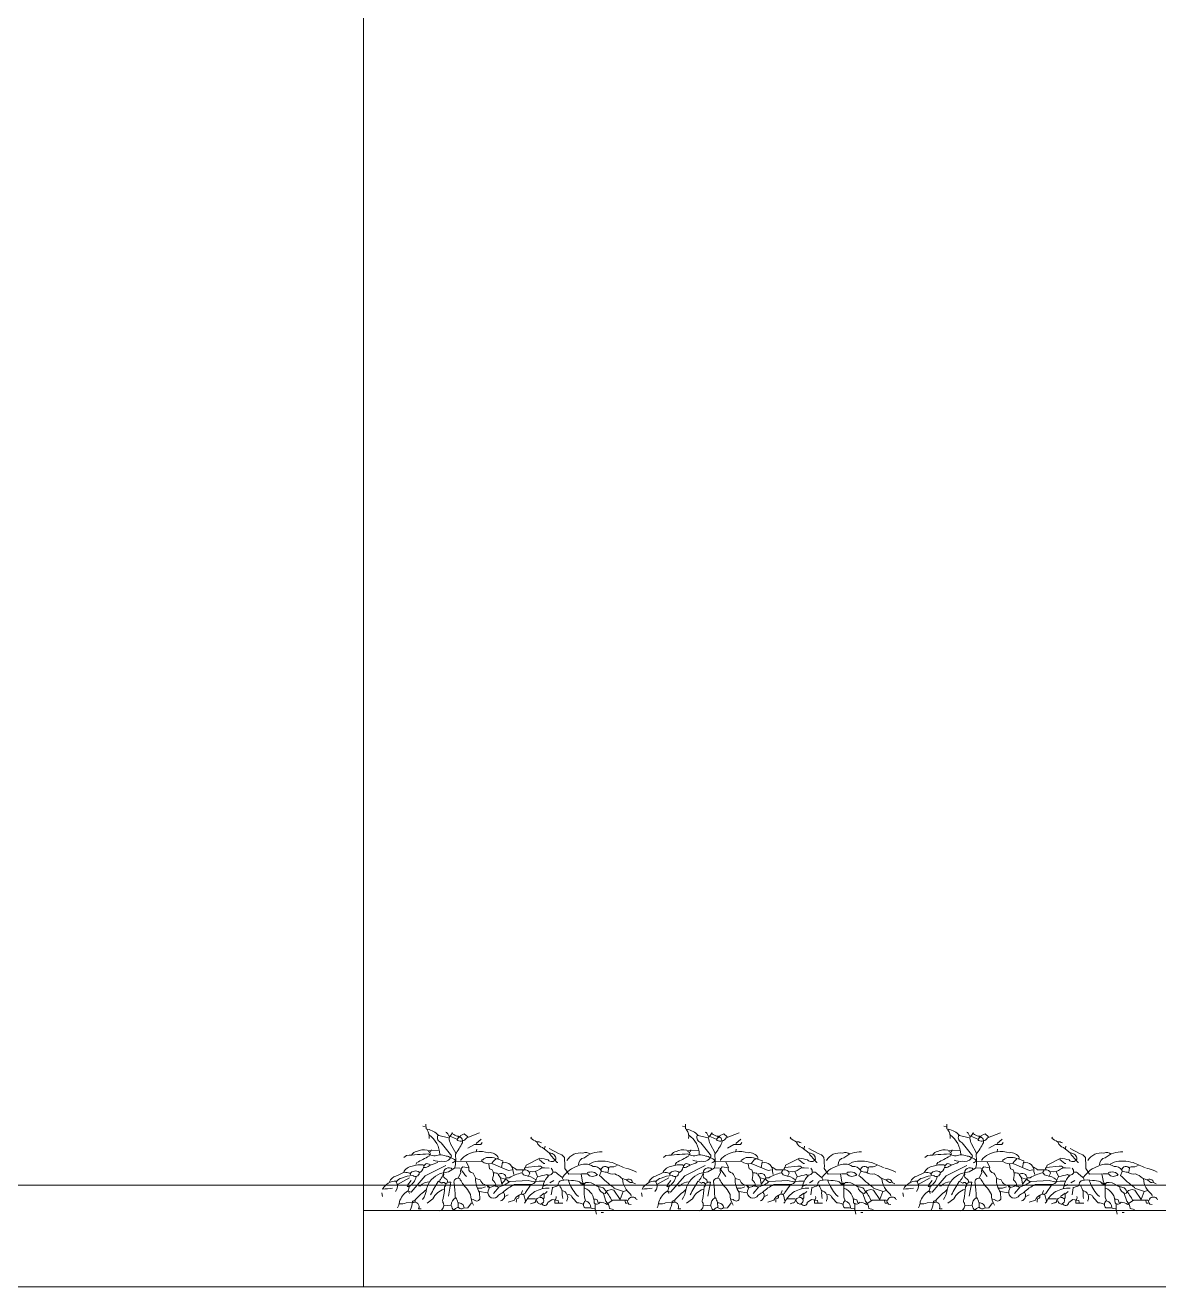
# Model space of a CAD drawing. Header units: inches. Extents: x 0 to 109, y 0 to 144.
# Drawn here: x 40.76 to 47.46, y 29.13 to 36.58 of the extents above; entities that cross this region are included whole.
import ezdxf

# ---------------------------------------------------------------- set-up
doc = ezdxf.new("R2010")
doc.units = ezdxf.units.IN
doc.header["$MEASUREMENT"] = 0
doc.layers.add('M_BRUSHES', color=104, linetype='Continuous', lineweight=5)
doc.layers.add('M_ELEV 2', color=251, linetype='Continuous', lineweight=15)

msp = doc.modelspace()

# ---------------------------------------------------------------- linework, layer by layer
at = {"layer": 'M_BRUSHES'}
for points in [[(43.1126, 30.081), (43.1258, 30.0759)], [(44.6449, 30.081), (44.6581, 30.0759)], [(46.1881, 30.081), (46.2013, 30.0759)], [(43.3184, 30.008), (43.3144, 30.0039)], [(43.3184, 30.008), (43.3205, 30.009), (43.3184, 30.009), (43.3184, 30.008)], [(43.4573, 30.0029), (43.4269, 29.9776)], [(43.8334, 29.9624), (43.8304, 29.9492)], [(44.8507, 30.008), (44.8467, 30.0039)], [(44.8507, 30.008), (44.8527, 30.009), (44.8507, 30.009), (44.8507, 30.008)], [(44.9896, 30.0029), (44.9592, 29.9776)], [(45.3657, 29.9624), (45.3627, 29.9492)], [(46.3939, 30.008), (46.3898, 30.0039)], [(46.3939, 30.008), (46.3959, 30.009), (46.3939, 30.009), (46.3939, 30.008)], [(46.5328, 30.0029), (46.5024, 29.9776)], [(46.9089, 29.9624), (46.9059, 29.9492)], [(43.1623, 29.9411), (43.1573, 29.9279)], [(43.798, 29.8843), (43.8274, 29.86), (43.8324, 29.86)], [(44.6946, 29.9411), (44.6895, 29.9279)], [(45.3302, 29.8843), (45.3596, 29.86), (45.3647, 29.86)], [(46.2378, 29.9411), (46.2327, 29.9279)], [(46.8734, 29.8843), (46.9028, 29.86), (46.9079, 29.86)], [(43.2475, 29.8478), (43.1268, 29.788), (43.0427, 29.6907), (43.0305, 29.6947)], [(43.3032, 29.8346), (43.3306, 29.8326)], [(44.7798, 29.8478), (44.6591, 29.788), (44.575, 29.6907), (44.5628, 29.6947)], [(44.8355, 29.8346), (44.8629, 29.8326)], [(46.3229, 29.8478), (46.2023, 29.788), (46.1182, 29.6907), (46.106, 29.6947)], [(46.3787, 29.8346), (46.4061, 29.8326)], [(42.9616, 29.7353), (43.0326, 29.7758)], [(43.5709, 29.7758), (43.6003, 29.7667)], [(43.6053, 29.7657), (43.6205, 29.7515)], [(43.8851, 29.7586), (43.8628, 29.7454)], [(44.4939, 29.7353), (44.5648, 29.7758)], [(45.1031, 29.7758), (45.1325, 29.7667)], [(45.1376, 29.7657), (45.1528, 29.7515)], [(45.4174, 29.7586), (45.3951, 29.7454)], [(46.0371, 29.7353), (46.108, 29.7758)], [(46.6463, 29.7758), (46.6757, 29.7667)], [(46.6808, 29.7657), (46.696, 29.7515)], [(46.9606, 29.7586), (46.9383, 29.7454)], [(42.8704, 29.6866), (42.8744, 29.6643)], [(43.4472, 29.6947), (43.4928, 29.6866)], [(43.6165, 29.6755), (43.5962, 29.6643)], [(43.6935, 29.6795), (43.7006, 29.6998)], [(43.802, 29.6643), (43.8294, 29.6856), (43.8294, 29.6572), (43.8243, 29.6532)], [(43.8466, 29.6947), (43.8334, 29.6826)], [(44.4026, 29.6866), (44.4067, 29.6643)], [(44.9795, 29.6947), (45.0251, 29.6866)], [(45.1488, 29.6755), (45.1285, 29.6643)], [(45.2258, 29.6795), (45.2329, 29.6998)], [(45.3343, 29.6643), (45.3617, 29.6856), (45.3617, 29.6572), (45.3566, 29.6532)], [(45.3789, 29.6947), (45.3657, 29.6826)], [(45.9458, 29.6866), (45.9499, 29.6643)], [(46.5226, 29.6947), (46.5683, 29.6866)], [(46.6919, 29.6755), (46.6717, 29.6643)], [(46.769, 29.6795), (46.7761, 29.6998)], [(46.8775, 29.6643), (46.9048, 29.6856), (46.9048, 29.6572), (46.8998, 29.6532)], [(46.9221, 29.6947), (46.9089, 29.6826)], [(44.1305, 29.6217), (44.1305, 29.5944)], [(44.3059, 29.639), (44.3089, 29.6258), (44.319, 29.6258)], [(45.6628, 29.6217), (45.6628, 29.5944)], [(45.8381, 29.639), (45.8412, 29.6258), (45.8513, 29.6258)], [(47.2059, 29.6217), (47.2059, 29.5944)], [(47.3813, 29.639), (47.3844, 29.6258), (47.3945, 29.6258)], [(44.1649, 29.5711), (44.1781, 29.5711)], [(45.6972, 29.5711), (45.7104, 29.5711)], [(47.2404, 29.5711), (47.2536, 29.5711)]]:
    msp.add_lwpolyline(points, dxfattribs=at)
for points in [[(43.1299, 30.0931), (43.1309, 30.0648, -0.312363), (43.137, 30.0597, -0.175201), (43.1491, 30.007)], [(43.139, 30.0627, -0.162277), (43.2059, 30.0252), (43.2627, 30.011)], [(43.1491, 30.0283, -0.247131), (43.212, 29.9127)], [(43.2759, 29.8944, 0.527451), (43.2759, 29.9137), (43.2211, 29.9826, -0.420624), (43.1998, 30.0252)], [(43.2475, 30.0445, -0.261322), (43.2607, 30.0303), (43.2667, 30.0191), (43.2708, 30.0212), (43.2667, 30.01, 0.068298), (43.2759, 29.9755), (43.3063, 29.9208)], [(43.286, 29.864, 0.105667), (43.3063, 29.8762), (43.3043, 29.9147, 0.0345), (43.3458, 29.9826, 0.461777), (43.3164, 30.0222, -0.115448), (43.288, 30.0354), (43.286, 30.0425, -0.192581), (43.2708, 30.0222), (43.2667, 30.0212, -0.132248), (43.2809, 30.0171), (43.3164, 30.0019, 0.489075), (43.3174, 29.9958, 0.382553), (43.3712, 30.011), (43.4472, 30.0404)], [(43.3245, 30.0191, 0.720749), (43.3235, 30.012), (43.3337, 30.0212), (43.3316, 30.0232), (43.357, 30.0354), (43.3772, 30.0171)], [(44.6622, 30.0931), (44.6632, 30.0648, -0.312363), (44.6693, 30.0597, -0.175201), (44.6814, 30.007)], [(44.6713, 30.0627, -0.162277), (44.7382, 30.0252), (44.795, 30.011)], [(44.6814, 30.0283, -0.247131), (44.7443, 29.9127)], [(44.8081, 29.8944, 0.527451), (44.8081, 29.9137), (44.7534, 29.9826, -0.420624), (44.7321, 30.0252)], [(44.7798, 30.0445, -0.261322), (44.7929, 30.0303), (44.799, 30.0191), (44.8031, 30.0212), (44.799, 30.01, 0.068298), (44.8081, 29.9755), (44.8386, 29.9208)], [(44.8183, 29.864, 0.105667), (44.8386, 29.8762), (44.8365, 29.9147, 0.0345), (44.8781, 29.9826, 0.461777), (44.8487, 30.0222, -0.115448), (44.8203, 30.0354), (44.8183, 30.0425, -0.192581), (44.8031, 30.0222), (44.799, 30.0212, -0.132248), (44.8132, 30.0171), (44.8487, 30.0019, 0.489075), (44.8497, 29.9958, 0.382553), (44.9034, 30.011), (44.9795, 30.0404)], [(44.8568, 30.0191, 0.720749), (44.8558, 30.012), (44.8659, 30.0212), (44.8639, 30.0232), (44.8892, 30.0354), (44.9095, 30.0171)], [(46.2053, 30.0931), (46.2064, 30.0648, -0.312363), (46.2124, 30.0597, -0.175201), (46.2246, 30.007)], [(46.2145, 30.0627, -0.162277), (46.2814, 30.0252), (46.3381, 30.011)], [(46.2246, 30.0283, -0.247131), (46.2875, 29.9127)], [(46.3513, 29.8944, 0.527451), (46.3513, 29.9137), (46.2966, 29.9826, -0.420624), (46.2753, 30.0252)], [(46.3229, 30.0445, -0.261322), (46.3361, 30.0303), (46.3422, 30.0191), (46.3463, 30.0212), (46.3422, 30.01, 0.068298), (46.3513, 29.9755), (46.3817, 29.9208)], [(46.3615, 29.864, 0.105667), (46.3817, 29.8762), (46.3797, 29.9147, 0.0345), (46.4213, 29.9826, 0.461777), (46.3919, 30.0222, -0.115448), (46.3635, 30.0354), (46.3615, 30.0425, -0.192581), (46.3463, 30.0222), (46.3422, 30.0212, -0.132248), (46.3564, 30.0171), (46.3919, 30.0019, 0.489075), (46.3929, 29.9958, 0.382553), (46.4466, 30.011), (46.5226, 30.0404)], [(46.4, 30.0191, 0.720749), (46.399, 30.012), (46.4091, 30.0212), (46.4071, 30.0232), (46.4324, 30.0354), (46.4527, 30.0171)], [(43.4624, 29.9847, -0.078461), (43.4543, 29.9715), (43.4168, 29.9725), (43.3783, 29.9502)], [(43.7868, 29.9847, 0.267624), (43.8182, 29.9553), (43.8608, 29.9208, -0.464905), (43.8973, 29.8853, -0.535172), (43.8517, 29.8813, 0.031677), (43.803, 29.8914), (43.7219, 29.8509), (43.7189, 29.8387)], [(43.7534, 30.0161), (43.7493, 30.009, 0.018082), (43.7838, 29.9887, -0.141937), (43.8132, 29.9816)], [(44.0544, 29.7495), (44.0463, 29.7992), (43.9733, 29.7961), (43.95, 29.8296, 0.033295), (43.948, 29.8955, 0.173203), (43.9135, 29.9198), (43.8588, 29.9492)], [(44.9947, 29.9847, -0.078461), (44.9866, 29.9715), (44.9491, 29.9725), (44.9105, 29.9502)], [(45.3191, 29.9847, 0.267624), (45.3505, 29.9553), (45.3931, 29.9208, -0.464905), (45.4296, 29.8853, -0.535172), (45.384, 29.8813, 0.031677), (45.3353, 29.8914), (45.2542, 29.8509), (45.2512, 29.8387)], [(45.2856, 30.0161), (45.2816, 30.009, 0.018082), (45.316, 29.9887, -0.141937), (45.3454, 29.9816)], [(45.5867, 29.7495), (45.5786, 29.7992), (45.5056, 29.7961), (45.4823, 29.8296, 0.033295), (45.4803, 29.8955, 0.173203), (45.4458, 29.9198), (45.3911, 29.9492)], [(46.5379, 29.9847, -0.078461), (46.5297, 29.9715), (46.4922, 29.9725), (46.4537, 29.9502)], [(46.8623, 29.9847, 0.267624), (46.8937, 29.9553), (46.9363, 29.9208, -0.464905), (46.9728, 29.8853, -0.535172), (46.9271, 29.8813, 0.031677), (46.8785, 29.8914), (46.7974, 29.8509), (46.7943, 29.8387)], [(46.8288, 30.0161), (46.8248, 30.009, 0.018082), (46.8592, 29.9887, -0.141937), (46.8886, 29.9816)], [(47.1299, 29.7495), (47.1218, 29.7992), (47.0488, 29.7961), (47.0255, 29.8296, 0.033295), (47.0235, 29.8955, 0.173203), (46.989, 29.9198), (46.9342, 29.9492)], [(43.1106, 29.6471, 0.111557), (43.1339, 29.711, -0.232605), (43.214, 29.8002), (43.2627, 29.8103), (43.2992, 29.8326, 0.152542), (43.3043, 29.8772, 0.18486), (43.2759, 29.8944, 0.173203), (43.2505, 29.9036, 0.04808), (43.21, 29.9117, -0.261169), (43.1441, 29.9167, 0.018753), (43.0153, 29.9066), (43.0001, 29.8955)], [(43.0478, 29.9127, -0.249786), (43.0762, 29.9309, -0.196625), (43.137, 29.9391), (43.2079, 29.936)], [(43.1562, 29.9198, 0.099014), (43.1491, 29.9036, 0.005859), (43.0772, 29.865), (43.0701, 29.8539)], [(43.1431, 29.9309, -0.467148), (43.1562, 29.9147), (43.1562, 29.9107)], [(43.2738, 29.8894, -0.289017), (43.2232, 29.8732, -0.142853), (43.1735, 29.8803)], [(43.2992, 29.8732), (43.4614, 29.8721, 0.198715), (43.5192, 29.86), (43.6185, 29.8194), (43.6388, 29.8235)], [(43.4239, 29.9289, 0.182465), (43.3367, 29.8823), (43.3367, 29.8782)], [(43.43, 29.9451), (43.4269, 29.9289, -0.098709), (43.4999, 29.9238, -0.303024), (43.5597, 29.8924), (43.5506, 29.8884), (43.5851, 29.8762), (43.5841, 29.8711)], [(43.4594, 29.8732, -0.535172), (43.4654, 29.8813, -0.211533), (43.4979, 29.8955, -0.112198), (43.5435, 29.8904)], [(43.5506, 29.8904, 0.121719), (43.5222, 29.864), (43.5192, 29.86)], [(43.8598, 29.9188, 0.02713), (43.9054, 29.8661), (43.9085, 29.865)], [(44.1011, 29.9157, 0.300995), (44.0575, 29.9208, 0.322571), (43.9632, 29.8772)], [(44.0321, 29.8519, -0.391388), (44.0656, 29.8934, -0.203217), (44.17, 29.9279)], [(44.3028, 29.8336, 0.021805), (44.2298, 29.865, 0.134811), (44.1173, 29.8681), (44.095, 29.8559)], [(44.6429, 29.6471, 0.111557), (44.6662, 29.711, -0.232605), (44.7463, 29.8002), (44.795, 29.8103), (44.8315, 29.8326, 0.152542), (44.8365, 29.8772, 0.18486), (44.8081, 29.8944, 0.173203), (44.7828, 29.9036, 0.04808), (44.7422, 29.9117, -0.261169), (44.6764, 29.9167, 0.018753), (44.5476, 29.9066), (44.5324, 29.8955)], [(44.58, 29.9127, -0.249786), (44.6084, 29.9309, -0.196625), (44.6693, 29.9391), (44.7402, 29.936)], [(44.6885, 29.9198, 0.099014), (44.6814, 29.9036, 0.005859), (44.6094, 29.865), (44.6023, 29.8539)], [(44.6753, 29.9309, -0.467148), (44.6885, 29.9147), (44.6885, 29.9107)], [(44.8061, 29.8894, -0.289017), (44.7554, 29.8732, -0.142853), (44.7058, 29.8803)], [(44.8315, 29.8732), (44.9937, 29.8721, 0.198715), (45.0514, 29.86), (45.1508, 29.8194), (45.1711, 29.8235)], [(44.9562, 29.9289, 0.182465), (44.869, 29.8823), (44.869, 29.8782)], [(44.9622, 29.9451), (44.9592, 29.9289, -0.098709), (45.0322, 29.9238, -0.303024), (45.092, 29.8924), (45.0829, 29.8884), (45.1173, 29.8762), (45.1163, 29.8711)], [(44.9916, 29.8732, -0.535172), (44.9977, 29.8813, -0.211533), (45.0302, 29.8955, -0.112198), (45.0758, 29.8904)], [(45.0829, 29.8904, 0.121719), (45.0545, 29.864), (45.0514, 29.86)], [(45.3921, 29.9188, 0.02713), (45.4377, 29.8661), (45.4407, 29.865)], [(45.6334, 29.9157, 0.300995), (45.5898, 29.9208, 0.322571), (45.4955, 29.8772)], [(45.5644, 29.8519, -0.391388), (45.5979, 29.8934, -0.203217), (45.7023, 29.9279)], [(45.8351, 29.8336, 0.021805), (45.7621, 29.865, 0.134811), (45.6496, 29.8681), (45.6273, 29.8559)], [(46.1861, 29.6471, 0.111557), (46.2094, 29.711, -0.232605), (46.2895, 29.8002), (46.3381, 29.8103), (46.3746, 29.8326, 0.152542), (46.3797, 29.8772, 0.18486), (46.3513, 29.8944, 0.173203), (46.326, 29.9036, 0.04808), (46.2854, 29.9117, -0.261169), (46.2195, 29.9167, 0.018753), (46.0908, 29.9066), (46.0756, 29.8955)], [(46.1232, 29.9127, -0.249786), (46.1516, 29.9309, -0.196625), (46.2124, 29.9391), (46.2834, 29.936)], [(46.2317, 29.9198, 0.099014), (46.2246, 29.9036, 0.005859), (46.1526, 29.865), (46.1455, 29.8539)], [(46.2185, 29.9309, -0.467148), (46.2317, 29.9147), (46.2317, 29.9107)], [(46.3493, 29.8894, -0.289017), (46.2986, 29.8732, -0.142853), (46.2489, 29.8803)], [(46.3746, 29.8732), (46.5368, 29.8721, 0.198715), (46.5946, 29.86), (46.694, 29.8194), (46.7143, 29.8235)], [(46.4993, 29.9289, 0.182465), (46.4121, 29.8823), (46.4121, 29.8782)], [(46.5054, 29.9451), (46.5024, 29.9289, -0.098709), (46.5754, 29.9238, -0.303024), (46.6352, 29.8924), (46.6261, 29.8884), (46.6605, 29.8762), (46.6595, 29.8711)], [(46.5348, 29.8732, -0.535172), (46.5409, 29.8813, -0.211533), (46.5733, 29.8955, -0.112198), (46.619, 29.8904)], [(46.6261, 29.8904, 0.121719), (46.5977, 29.864), (46.5946, 29.86)], [(46.9353, 29.9188, 0.02713), (46.9809, 29.8661), (46.9839, 29.865)], [(47.1765, 29.9157, 0.300995), (47.1329, 29.9208, 0.322571), (47.0387, 29.8772)], [(47.1076, 29.8519, -0.391388), (47.141, 29.8934, -0.203217), (47.2455, 29.9279)], [(47.3783, 29.8336, 0.021805), (47.3053, 29.865, 0.134811), (47.1928, 29.8681), (47.1704, 29.8559)], [(42.915, 29.7515, -0.195435), (42.9535, 29.786, -0.011139), (43.0032, 29.8083, -0.068222), (43.0346, 29.8022), (43.0397, 29.7931)], [(42.9504, 29.6947, 0.332352), (42.9555, 29.7525, -0.185669), (42.9869, 29.7738, -0.083557), (43.0528, 29.79, 0.656815), (43.0914, 29.8042, 0.199097), (43.1157, 29.8356), (43.1187, 29.8377, -0.315216), (43.1258, 29.8539, -0.40065), (43.135, 29.859), (43.1562, 29.8539)], [(42.9971, 29.8073, -0.246109), (43.0498, 29.8438, -0.119476), (43.1147, 29.8519), (43.1167, 29.8458)], [(43.0366, 29.7992, -0.420807), (43.0914, 29.8083)], [(43.1998, 29.8671, -0.048447), (43.1562, 29.8509, -0.145767), (43.1279, 29.8367), (43.1208, 29.8367)], [(43.2363, 29.8042, 0.080353), (43.2292, 29.789, -0.101501), (43.21, 29.7586)], [(43.288, 29.8255, 0.794815), (43.2363, 29.7951, 0.4142), (43.2485, 29.7687, -0.333328), (43.2586, 29.7525)], [(43.3823, 29.8336), (43.3478, 29.8397, 0.348206), (43.3367, 29.8042), (43.3215, 29.7758)], [(43.3691, 29.7839, -0.054718), (43.3377, 29.8265, 0.236053), (43.3367, 29.8316)], [(43.3691, 29.8671), (43.3843, 29.8387, 0.512009), (43.4087, 29.8032, -0.063492), (43.4249, 29.7718), (43.4512, 29.7637, 0.257919), (43.4756, 29.7363, 0.043488), (43.503, 29.7231), (43.505, 29.7231)], [(43.7767, 29.8123), (43.7898, 29.7829, 0.07106), (43.7757, 29.7495, -0.275696), (43.7371, 29.7363), (43.654, 29.7353, 0.101349), (43.5851, 29.6886, 0.062256), (43.5587, 29.6734, -0.904297), (43.4969, 29.6988), (43.505, 29.7191, -0.382629), (43.4948, 29.7251), (43.4979, 29.7262), (43.506, 29.7191, 0.140793), (43.5324, 29.7272, -0.084747), (43.5577, 29.7211), (43.5597, 29.7191)], [(43.5009, 29.8559), (43.506, 29.8275), (43.5222, 29.8225, -0.182709), (43.5263, 29.7768), (43.5242, 29.7627, -0.200302), (43.5445, 29.7292)], [(43.5283, 29.8042, -0.090164), (43.5506, 29.8022), (43.5536, 29.7981)], [(43.5709, 29.7758), (43.578, 29.7383, 0.008759), (43.6043, 29.7728, 0.638138), (43.5567, 29.7941), (43.5709, 29.7758)], [(43.577, 29.8367), (43.583, 29.8681), (43.5861, 29.864, -0.501495), (43.6449, 29.8133), (43.6489, 29.7951)], [(43.6388, 29.8397, -0.055847), (43.6652, 29.8235), (43.7047, 29.8235), (43.7057, 29.8204, 0.090164), (43.6956, 29.8042, 0.096649), (43.6226, 29.7758), (43.6074, 29.7758)], [(43.6996, 29.8042, 0.32045), (43.7199, 29.789, -0.126938), (43.7767, 29.7647)], [(43.8172, 29.8346, 0.356949), (43.7939, 29.8438), (43.7169, 29.8356, 0.120438), (43.7098, 29.8235, -0.395447), (43.7432, 29.8022), (43.7331, 29.7839)], [(43.7452, 29.8123, 0.236053), (43.802, 29.8265, -0.236053), (43.8304, 29.8336), (43.8578, 29.8326)], [(43.7919, 29.7809, -0.032562), (43.8436, 29.7941, 0.473877), (43.8801, 29.8083, -0.340118), (43.9074, 29.7981), (43.9318, 29.7799), (43.9348, 29.7799, 0.141068), (43.9419, 29.7647)], [(43.8791, 29.8083, 0.253922), (43.8699, 29.8316)], [(44.1639, 29.8215, 0.27327), (44.1173, 29.8417, 0.292038), (44.0271, 29.8458, 0.151703), (43.9379, 29.7799)], [(44.0514, 29.7992), (44.0838, 29.7981, 0.42926), (44.1426, 29.7951, -0.162277), (44.1345, 29.8012, 0.241379), (44.098, 29.8083, 0.236053), (44.0828, 29.8042)], [(44.2055, 29.8346, 0.804245), (44.1649, 29.8123), (44.1548, 29.79, 0.038712), (44.2389, 29.718, 0.4142), (44.244, 29.713), (44.2967, 29.6947), (44.315, 29.6998)], [(44.1649, 29.8164, 0.084366), (44.1964, 29.8083, 0.159897), (44.245, 29.7981, -0.117737), (44.2856, 29.7738), (44.3119, 29.7627, -0.579712), (44.3505, 29.7474), (44.3667, 29.7404)], [(44.2602, 29.8478, -0.137939), (44.2177, 29.8397, 0.4142), (44.2085, 29.8316), (44.2055, 29.8083)], [(44.3089, 29.8316, -0.089844), (44.3728, 29.8093)], [(44.4472, 29.7515, -0.195435), (44.4858, 29.786, -0.011139), (44.5354, 29.8083, -0.068222), (44.5669, 29.8022), (44.5719, 29.7931)], [(44.4827, 29.6947, 0.332352), (44.4878, 29.7525, -0.185669), (44.5192, 29.7738, -0.083557), (44.5851, 29.79, 0.656815), (44.6236, 29.8042, 0.199097), (44.648, 29.8356), (44.651, 29.8377, -0.315216), (44.6581, 29.8539, -0.40065), (44.6672, 29.859), (44.6885, 29.8539)], [(44.5294, 29.8073, -0.246109), (44.5821, 29.8438, -0.119476), (44.647, 29.8519), (44.649, 29.8458)], [(44.5689, 29.7992, -0.420807), (44.6236, 29.8083)], [(44.7321, 29.8671, -0.048447), (44.6885, 29.8509, -0.145767), (44.6601, 29.8367), (44.653, 29.8367)], [(44.7686, 29.8042, 0.080353), (44.7615, 29.789, -0.101501), (44.7422, 29.7586)], [(44.8203, 29.8255, 0.794815), (44.7686, 29.7951, 0.4142), (44.7808, 29.7687, -0.333328), (44.7909, 29.7525)], [(44.9146, 29.8336), (44.8801, 29.8397, 0.348206), (44.869, 29.8042), (44.8538, 29.7758)], [(44.9014, 29.7839, -0.054718), (44.87, 29.8265, 0.236053), (44.869, 29.8316)], [(44.9014, 29.8671), (44.9166, 29.8387, 0.512009), (44.9409, 29.8032, -0.063492), (44.9572, 29.7718), (44.9835, 29.7637, 0.257919), (45.0079, 29.7363, 0.043488), (45.0352, 29.7231), (45.0373, 29.7231)], [(45.3089, 29.8123), (45.3221, 29.7829, 0.07106), (45.3079, 29.7495, -0.275696), (45.2694, 29.7363), (45.1863, 29.7353, 0.101349), (45.1173, 29.6886, 0.062256), (45.091, 29.6734, -0.904297), (45.0291, 29.6988), (45.0373, 29.7191, -0.382629), (45.0271, 29.7251), (45.0302, 29.7262), (45.0383, 29.7191, 0.140793), (45.0646, 29.7272, -0.084747), (45.09, 29.7211), (45.092, 29.7191)], [(45.0332, 29.8559), (45.0383, 29.8275), (45.0545, 29.8225, -0.182709), (45.0585, 29.7768), (45.0565, 29.7627, -0.200302), (45.0768, 29.7292)], [(45.0606, 29.8042, -0.090164), (45.0829, 29.8022), (45.0859, 29.7981)], [(45.1031, 29.7758), (45.1102, 29.7383, 0.008759), (45.1366, 29.7728, 0.638138), (45.089, 29.7941), (45.1031, 29.7758)], [(45.1092, 29.8367), (45.1153, 29.8681), (45.1184, 29.864, -0.501495), (45.1772, 29.8133), (45.1812, 29.7951)], [(45.1711, 29.8397, -0.055847), (45.1974, 29.8235), (45.237, 29.8235), (45.238, 29.8204, 0.090164), (45.2278, 29.8042, 0.096649), (45.1549, 29.7758), (45.1396, 29.7758)], [(45.2319, 29.8042, 0.32045), (45.2522, 29.789, -0.126938), (45.3089, 29.7647)], [(45.3495, 29.8346, 0.356949), (45.3262, 29.8438), (45.2491, 29.8356, 0.120438), (45.242, 29.8235, -0.395447), (45.2755, 29.8022), (45.2654, 29.7839)], [(45.2775, 29.8123, 0.236053), (45.3343, 29.8265, -0.236053), (45.3627, 29.8336), (45.39, 29.8326)], [(45.3242, 29.7809, -0.032562), (45.3759, 29.7941, 0.473877), (45.4124, 29.8083, -0.340118), (45.4397, 29.7981), (45.4641, 29.7799), (45.4671, 29.7799, 0.141068), (45.4742, 29.7647)], [(45.4113, 29.8083, 0.253922), (45.4022, 29.8316)], [(45.6962, 29.8215, 0.27327), (45.6496, 29.8417, 0.292038), (45.5593, 29.8458, 0.151703), (45.4701, 29.7799)], [(45.5837, 29.7992), (45.6161, 29.7981, 0.42926), (45.6749, 29.7951, -0.162277), (45.6668, 29.8012, 0.241379), (45.6303, 29.8083, 0.236053), (45.6151, 29.8042)], [(45.7378, 29.8346, 0.804245), (45.6972, 29.8123), (45.6871, 29.79, 0.038712), (45.7712, 29.718, 0.4142), (45.7763, 29.713), (45.829, 29.6947), (45.8473, 29.6998)], [(45.6972, 29.8164, 0.084366), (45.7286, 29.8083, 0.159897), (45.7773, 29.7981, -0.117737), (45.8179, 29.7738), (45.8442, 29.7627, -0.579712), (45.8827, 29.7474), (45.899, 29.7404)], [(45.7925, 29.8478, -0.137939), (45.7499, 29.8397, 0.4142), (45.7408, 29.8316), (45.7378, 29.8083)], [(45.8412, 29.8316, -0.089844), (45.905, 29.8093)], [(45.9904, 29.7515, -0.195435), (46.0289, 29.786, -0.011139), (46.0786, 29.8083, -0.068222), (46.11, 29.8022), (46.1151, 29.7931)], [(46.0259, 29.6947, 0.332352), (46.031, 29.7525, -0.185669), (46.0624, 29.7738, -0.083557), (46.1283, 29.79, 0.656815), (46.1668, 29.8042, 0.199097), (46.1911, 29.8356), (46.1942, 29.8377, -0.315216), (46.2013, 29.8539, -0.40065), (46.2104, 29.859), (46.2317, 29.8539)], [(46.0725, 29.8073, -0.246109), (46.1253, 29.8438, -0.119476), (46.1901, 29.8519), (46.1922, 29.8458)], [(46.1121, 29.7992, -0.420807), (46.1668, 29.8083)], [(46.2753, 29.8671, -0.048447), (46.2317, 29.8509, -0.145767), (46.2033, 29.8367), (46.1962, 29.8367)], [(46.3118, 29.8042, 0.080353), (46.3047, 29.789, -0.101501), (46.2854, 29.7586)], [(46.3635, 29.8255, 0.794815), (46.3118, 29.7951, 0.4142), (46.3239, 29.7687, -0.333328), (46.3341, 29.7525)], [(46.4578, 29.8336), (46.4233, 29.8397, 0.348206), (46.4121, 29.8042), (46.3969, 29.7758)], [(46.4446, 29.7839, -0.054718), (46.4132, 29.8265, 0.236053), (46.4121, 29.8316)], [(46.4446, 29.8671), (46.4598, 29.8387, 0.512009), (46.4841, 29.8032, -0.063492), (46.5003, 29.7718), (46.5267, 29.7637, 0.257919), (46.551, 29.7363, 0.043488), (46.5784, 29.7231), (46.5804, 29.7231)], [(46.8521, 29.8123), (46.8653, 29.7829, 0.07106), (46.8511, 29.7495, -0.275696), (46.8126, 29.7363), (46.7295, 29.7353, 0.101349), (46.6605, 29.6886, 0.062256), (46.6342, 29.6734, -0.904297), (46.5723, 29.6988), (46.5804, 29.7191, -0.382629), (46.5703, 29.7251), (46.5733, 29.7262), (46.5814, 29.7191, 0.140793), (46.6078, 29.7272, -0.084747), (46.6331, 29.7211), (46.6352, 29.7191)], [(46.5764, 29.8559), (46.5814, 29.8275), (46.5977, 29.8225, -0.182709), (46.6017, 29.7768), (46.5997, 29.7627, -0.200302), (46.62, 29.7292)], [(46.6038, 29.8042, -0.090164), (46.6261, 29.8022), (46.6291, 29.7981)], [(46.6463, 29.7758), (46.6534, 29.7383, 0.008759), (46.6798, 29.7728, 0.638138), (46.6321, 29.7941), (46.6463, 29.7758)], [(46.6524, 29.8367), (46.6585, 29.8681), (46.6615, 29.864, -0.501495), (46.7203, 29.8133), (46.7244, 29.7951)], [(46.7143, 29.8397, -0.055847), (46.7406, 29.8235), (46.7801, 29.8235), (46.7812, 29.8204, 0.090164), (46.771, 29.8042, 0.096649), (46.698, 29.7758), (46.6828, 29.7758)], [(46.7751, 29.8042, 0.32045), (46.7954, 29.789, -0.126938), (46.8521, 29.7647)], [(46.8927, 29.8346, 0.356949), (46.8694, 29.8438), (46.7923, 29.8356, 0.120438), (46.7852, 29.8235, -0.395447), (46.8187, 29.8022), (46.8085, 29.7839)], [(46.8207, 29.8123, 0.236053), (46.8775, 29.8265, -0.236053), (46.9059, 29.8336), (46.9332, 29.8326)], [(46.8673, 29.7809, -0.032562), (46.919, 29.7941, 0.473877), (46.9555, 29.8083, -0.340118), (46.9829, 29.7981), (47.0072, 29.7799), (47.0103, 29.7799, 0.141068), (47.0174, 29.7647)], [(46.9545, 29.8083, 0.253922), (46.9454, 29.8316)], [(47.2394, 29.8215, 0.27327), (47.1928, 29.8417, 0.292038), (47.1025, 29.8458, 0.151703), (47.0133, 29.7799)], [(47.1269, 29.7992), (47.1593, 29.7981, 0.42926), (47.2181, 29.7951, -0.162277), (47.21, 29.8012, 0.241379), (47.1735, 29.8083, 0.236053), (47.1583, 29.8042)], [(47.2809, 29.8346, 0.804245), (47.2404, 29.8123), (47.2303, 29.79, 0.038712), (47.3144, 29.718, 0.4142), (47.3195, 29.713), (47.3722, 29.6947), (47.3904, 29.6998)], [(47.2404, 29.8164, 0.084366), (47.2718, 29.8083, 0.159897), (47.3205, 29.7981, -0.117737), (47.361, 29.7738), (47.3874, 29.7627, -0.579712), (47.4259, 29.7474), (47.4421, 29.7404)], [(47.3357, 29.8478, -0.137939), (47.2931, 29.8397, 0.4142), (47.284, 29.8316), (47.2809, 29.8083)], [(47.3844, 29.8316, -0.089844), (47.4482, 29.8093)], [(42.9332, 29.715, -0.034103), (42.8744, 29.7089, -0.285873), (42.9545, 29.7556)], [(43.0437, 29.7586), (43.0214, 29.7322), (43.0245, 29.7282), (43.0194, 29.7241, -0.056946), (43.0315, 29.7201, -0.108856), (43.0275, 29.7049), (43.0255, 29.6988)], [(43.0731, 29.7829, -0.216507), (43.0295, 29.7231), (43.0265, 29.7231), (43.0285, 29.7241), (43.0285, 29.7231)], [(43.1522, 29.7515, 0.205933), (43.0974, 29.7272), (43.0863, 29.7272)], [(43.1583, 29.6755, -0.030975), (43.2029, 29.7535), (43.2039, 29.7556), (43.2242, 29.7444, -1.148773), (43.2404, 29.7221, -0.050674), (43.2302, 29.6461, 0.28447), (43.2343, 29.6248, -0.404129), (43.212, 29.5802)], [(43.2495, 29.7424, -0.17128), (43.2779, 29.7505), (43.2627, 29.6674)], [(43.4117, 29.6146, -0.134003), (43.3935, 29.6765, 0.079666), (43.3681, 29.716, -0.082458), (43.3296, 29.7718, 0.664612), (43.2972, 29.7434, -0.028061), (43.3032, 29.6633, 0.4142), (43.3053, 29.6572), (43.3073, 29.6572, -0.075592), (43.3195, 29.6299)], [(43.4229, 29.7708, 0.149765), (43.4472, 29.6886), (43.4482, 29.6491, -0.600372), (43.4127, 29.6481), (43.4016, 29.6501)], [(43.4817, 29.7231, -0.184021), (43.436, 29.715)], [(43.8304, 29.7556, 0.06424), (43.7686, 29.7515), (43.7341, 29.7586), (43.6266, 29.7545, -0.107498), (43.5628, 29.7221), (43.5293, 29.6826)], [(43.6986, 29.6785), (43.6996, 29.6775), (43.6996, 29.6795, 0.449051), (43.7179, 29.6886), (43.7483, 29.7322)], [(43.8547, 29.788, 0.120438), (43.8253, 29.7393), (43.8182, 29.715)], [(43.8223, 29.7272, 0.099014), (43.8456, 29.7363)], [(43.8699, 29.6755), (43.877, 29.716), (43.876, 29.7191, 0.06102), (43.9125, 29.7302, -0.419418), (43.9287, 29.7596, -0.100098), (43.9896, 29.7596, -0.065552), (44.0372, 29.7525, 0.302765), (44.0585, 29.7444), (44.0615, 29.7434), (44.0646, 29.7434, 0.011902), (44.0656, 29.6603), (44.0727, 29.639, -0.370575), (44.1041, 29.5974)], [(43.9156, 29.7312), (43.9186, 29.7312, -0.072708), (43.9348, 29.6947, 0.082748), (43.9379, 29.6542)], [(43.9713, 29.7586, 0.093414), (44.02, 29.6745), (44.0321, 29.6643)], [(44.0433, 29.7434, 0.555725), (44.0727, 29.7474, -0.208984), (44.1355, 29.7292), (44.1457, 29.7251)], [(44.2947, 29.6947), (44.2775, 29.6481), (44.24, 29.7018, 0.429459), (44.1883, 29.6826, -0.350479), (44.1487, 29.7241, -0.016891), (44.1771, 29.717, -0.022614), (44.2197, 29.6582), (44.2258, 29.643)], [(44.2907, 29.7687, 0.208511), (44.3403, 29.6775), (44.3424, 29.6663)], [(44.314, 29.7637, 0.083221), (44.3353, 29.7474), (44.3454, 29.7474)], [(44.4655, 29.715, -0.034103), (44.4067, 29.7089, -0.285873), (44.4868, 29.7556)], [(44.576, 29.7586), (44.5537, 29.7322), (44.5567, 29.7282), (44.5517, 29.7241, -0.056946), (44.5638, 29.7201, -0.108856), (44.5598, 29.7049), (44.5577, 29.6988)], [(44.6054, 29.7829, -0.216507), (44.5618, 29.7231), (44.5588, 29.7231), (44.5608, 29.7241), (44.5608, 29.7231)], [(44.6845, 29.7515, 0.205933), (44.6297, 29.7272), (44.6186, 29.7272)], [(44.6905, 29.6755, -0.030975), (44.7352, 29.7535), (44.7362, 29.7556), (44.7564, 29.7444, -1.148773), (44.7727, 29.7221, -0.050674), (44.7625, 29.6461, 0.28447), (44.7666, 29.6248, -0.404129), (44.7443, 29.5802)], [(44.7818, 29.7424, -0.17128), (44.8102, 29.7505), (44.795, 29.6674)], [(44.944, 29.6146, -0.134003), (44.9257, 29.6765, 0.079666), (44.9004, 29.716, -0.082458), (44.8619, 29.7718, 0.664612), (44.8294, 29.7434, -0.028061), (44.8355, 29.6633, 0.4142), (44.8375, 29.6572), (44.8396, 29.6572, -0.075592), (44.8517, 29.6299)], [(44.9551, 29.7708, 0.149765), (44.9795, 29.6886), (44.9805, 29.6491, -0.600372), (44.945, 29.6481), (44.9339, 29.6501)], [(45.0139, 29.7231, -0.184021), (44.9683, 29.715)], [(45.3627, 29.7556, 0.06424), (45.3008, 29.7515), (45.2664, 29.7586), (45.1589, 29.7545, -0.107498), (45.095, 29.7221), (45.0616, 29.6826)], [(45.2309, 29.6785), (45.2319, 29.6775), (45.2319, 29.6795, 0.449051), (45.2501, 29.6886), (45.2806, 29.7322)], [(45.387, 29.788, 0.120438), (45.3576, 29.7393), (45.3505, 29.715)], [(45.3546, 29.7272, 0.099014), (45.3779, 29.7363)], [(45.4022, 29.6755), (45.4093, 29.716), (45.4083, 29.7191, 0.06102), (45.4448, 29.7302, -0.419418), (45.461, 29.7596, -0.100098), (45.5218, 29.7596, -0.065552), (45.5695, 29.7525, 0.302765), (45.5908, 29.7444), (45.5938, 29.7434), (45.5969, 29.7434, 0.011902), (45.5979, 29.6603), (45.605, 29.639, -0.370575), (45.6364, 29.5974)], [(45.4478, 29.7312), (45.4509, 29.7312, -0.072708), (45.4671, 29.6947, 0.082748), (45.4701, 29.6542)], [(45.5036, 29.7586, 0.093414), (45.5523, 29.6745), (45.5644, 29.6643)], [(45.5756, 29.7434, 0.555725), (45.605, 29.7474, -0.208984), (45.6678, 29.7292), (45.678, 29.7251)], [(45.827, 29.6947), (45.8097, 29.6481), (45.7722, 29.7018, 0.429459), (45.7205, 29.6826, -0.350479), (45.681, 29.7241, -0.016891), (45.7094, 29.717, -0.022614), (45.752, 29.6582), (45.758, 29.643)], [(45.8229, 29.7687, 0.208511), (45.8726, 29.6775), (45.8746, 29.6663)], [(45.8462, 29.7637, 0.083221), (45.8675, 29.7474), (45.8777, 29.7474)], [(46.0087, 29.715, -0.034103), (45.9499, 29.7089, -0.285873), (46.03, 29.7556)], [(46.1192, 29.7586), (46.0969, 29.7322), (46.0999, 29.7282), (46.0948, 29.7241, -0.056946), (46.107, 29.7201, -0.108856), (46.1029, 29.7049), (46.1009, 29.6988)], [(46.1486, 29.7829, -0.216507), (46.105, 29.7231), (46.1019, 29.7231), (46.104, 29.7241), (46.104, 29.7231)], [(46.2276, 29.7515, 0.205933), (46.1729, 29.7272), (46.1617, 29.7272)], [(46.2337, 29.6755, -0.030975), (46.2783, 29.7535), (46.2793, 29.7556), (46.2996, 29.7444, -1.148773), (46.3158, 29.7221, -0.050674), (46.3057, 29.6461, 0.28447), (46.3098, 29.6248, -0.404129), (46.2875, 29.5802)], [(46.325, 29.7424, -0.17128), (46.3533, 29.7505), (46.3381, 29.6674)], [(46.4872, 29.6146, -0.134003), (46.4689, 29.6765, 0.079666), (46.4436, 29.716, -0.082458), (46.4051, 29.7718, 0.664612), (46.3726, 29.7434, -0.028061), (46.3787, 29.6633, 0.4142), (46.3807, 29.6572), (46.3827, 29.6572, -0.075592), (46.3949, 29.6299)], [(46.4983, 29.7708, 0.149765), (46.5226, 29.6886), (46.5237, 29.6491, -0.600372), (46.4882, 29.6481), (46.477, 29.6501)], [(46.5571, 29.7231, -0.184021), (46.5115, 29.715)], [(46.9059, 29.7556, 0.06424), (46.844, 29.7515), (46.8095, 29.7586), (46.7021, 29.7545, -0.107498), (46.6382, 29.7221), (46.6048, 29.6826)], [(46.7741, 29.6785), (46.7751, 29.6775), (46.7751, 29.6795, 0.449051), (46.7933, 29.6886), (46.8237, 29.7322)], [(46.9302, 29.788, 0.120438), (46.9008, 29.7393), (46.8937, 29.715)], [(46.8977, 29.7272, 0.099014), (46.9211, 29.7363)], [(46.9454, 29.6755), (46.9525, 29.716), (46.9515, 29.7191, 0.06102), (46.988, 29.7302, -0.419418), (47.0042, 29.7596, -0.100098), (47.065, 29.7596, -0.065552), (47.1127, 29.7525, 0.302765), (47.134, 29.7444), (47.137, 29.7434), (47.14, 29.7434, 0.011902), (47.141, 29.6603), (47.1481, 29.639, -0.370575), (47.1796, 29.5974)], [(46.991, 29.7312), (46.9941, 29.7312, -0.072708), (47.0103, 29.6947, 0.082748), (47.0133, 29.6542)], [(47.0468, 29.7586, 0.093414), (47.0954, 29.6745), (47.1076, 29.6643)], [(47.1187, 29.7434, 0.555725), (47.1481, 29.7474, -0.208984), (47.211, 29.7292), (47.2211, 29.7251)], [(47.3702, 29.6947), (47.3529, 29.6481), (47.3154, 29.7018, 0.429459), (47.2637, 29.6826, -0.350479), (47.2242, 29.7241, -0.016891), (47.2526, 29.717, -0.022614), (47.2951, 29.6582), (47.3012, 29.643)], [(47.3661, 29.7687, 0.208511), (47.4158, 29.6775), (47.4178, 29.6663)], [(47.3894, 29.7637, 0.083221), (47.4107, 29.7474), (47.4209, 29.7474)], [(42.9626, 29.5974, 0.086166), (42.9738, 29.6329, -0.189377), (43.0224, 29.6968, -0.310577), (43.0326, 29.6826)], [(43.1329, 29.7059, 0.02301), (43.067, 29.6451), (43.067, 29.6339)], [(43.2363, 29.7079, 0.200272), (43.1714, 29.6522), (43.137, 29.6258)], [(43.3043, 29.6572, 0.257034), (43.2799, 29.6146), (43.2363, 29.6106)], [(43.5881, 29.6907, -0.544022), (43.5709, 29.639)], [(43.6804, 29.6724, 0.225876), (43.653, 29.643), (43.6165, 29.6319)], [(43.6641, 29.6319, -0.099014), (43.6662, 29.6522, 0.548477), (43.6793, 29.6653, -0.323349), (43.6925, 29.6785), (43.6946, 29.6795), (43.7087, 29.6745), (43.7179, 29.639)], [(43.8588, 29.715, 0.140518), (43.7736, 29.6937, 0.144699), (43.7169, 29.6319), (43.7118, 29.6258)], [(43.7817, 29.6491, 0.090164), (43.7584, 29.6511), (43.7331, 29.6511)], [(43.8132, 29.6258), (43.8142, 29.6238, 0.868378), (43.8051, 29.6592, 0.363174), (43.7777, 29.639, -0.495789), (43.7645, 29.6278), (43.7483, 29.6217)], [(43.8983, 29.6643, -0.315216), (43.8912, 29.642), (43.8912, 29.6258), (43.9389, 29.6258)], [(43.9348, 29.6998, -0.489075), (43.9632, 29.642), (43.9632, 29.6369)], [(43.9642, 29.6755, -0.4142), (43.9926, 29.6633, 0.030182), (44.024, 29.6278, -0.139328), (44.0575, 29.6207), (44.0605, 29.6197)], [(44.0676, 29.715, -0.310455), (44.1234, 29.6278, 0.51123), (44.1589, 29.6319, -0.113205), (44.1994, 29.6187, -0.065247), (44.2329, 29.643), (44.316, 29.643)], [(44.1193, 29.6511, -0.062256), (44.1416, 29.6451), (44.1477, 29.6278)], [(44.1781, 29.6826), (44.1933, 29.6369, -0.179657), (44.2136, 29.5934), (44.2379, 29.5883)], [(44.3768, 29.6471, -0.291199), (44.3697, 29.6542, 0.541382), (44.3241, 29.643), (44.319, 29.642, 0.137939), (44.3282, 29.6207), (44.3424, 29.6187)], [(44.4949, 29.5974, 0.086166), (44.506, 29.6329, -0.189377), (44.5547, 29.6968, -0.310577), (44.5648, 29.6826)], [(44.6652, 29.7059, 0.02301), (44.5993, 29.6451), (44.5993, 29.6339)], [(44.7686, 29.7079, 0.200272), (44.7037, 29.6522), (44.6693, 29.6258)], [(44.8365, 29.6572, 0.257034), (44.8122, 29.6146), (44.7686, 29.6106)], [(45.1204, 29.6907, -0.544022), (45.1031, 29.639)], [(45.2126, 29.6724, 0.225876), (45.1853, 29.643), (45.1488, 29.6319)], [(45.1964, 29.6319, -0.099014), (45.1984, 29.6522, 0.548477), (45.2116, 29.6653, -0.323349), (45.2248, 29.6785), (45.2268, 29.6795), (45.241, 29.6745), (45.2501, 29.639)], [(45.3911, 29.715, 0.140518), (45.3059, 29.6937, 0.144699), (45.2491, 29.6319), (45.2441, 29.6258)], [(45.314, 29.6491, 0.090164), (45.2907, 29.6511), (45.2654, 29.6511)], [(45.3454, 29.6258), (45.3465, 29.6238, 0.868378), (45.3373, 29.6592, 0.363174), (45.31, 29.639, -0.495789), (45.2968, 29.6278), (45.2806, 29.6217)], [(45.4306, 29.6643, -0.315216), (45.4235, 29.642), (45.4235, 29.6258), (45.4711, 29.6258)], [(45.4671, 29.6998, -0.489075), (45.4955, 29.642), (45.4955, 29.6369)], [(45.4965, 29.6755, -0.4142), (45.5249, 29.6633, 0.030182), (45.5563, 29.6278, -0.139328), (45.5898, 29.6207), (45.5928, 29.6197)], [(45.5999, 29.715, -0.310455), (45.6557, 29.6278, 0.51123), (45.6911, 29.6319, -0.113205), (45.7317, 29.6187, -0.065247), (45.7651, 29.643), (45.8483, 29.643)], [(45.6516, 29.6511, -0.062256), (45.6739, 29.6451), (45.68, 29.6278)], [(45.7104, 29.6826), (45.7256, 29.6369, -0.179657), (45.7459, 29.5934), (45.7702, 29.5883)], [(45.9091, 29.6471, -0.291199), (45.902, 29.6542, 0.541382), (45.8564, 29.643), (45.8513, 29.642, 0.137939), (45.8604, 29.6207), (45.8746, 29.6187)], [(46.0381, 29.5974, 0.086166), (46.0492, 29.6329, -0.189377), (46.0979, 29.6968, -0.310577), (46.108, 29.6826)], [(46.2084, 29.7059, 0.02301), (46.1425, 29.6451), (46.1425, 29.6339)], [(46.3118, 29.7079, 0.200272), (46.2469, 29.6522), (46.2124, 29.6258)], [(46.3797, 29.6572, 0.257034), (46.3554, 29.6146), (46.3118, 29.6106)], [(46.6636, 29.6907, -0.544022), (46.6463, 29.639)], [(46.7558, 29.6724, 0.225876), (46.7284, 29.643), (46.6919, 29.6319)], [(46.7396, 29.6319, -0.099014), (46.7416, 29.6522, 0.548477), (46.7548, 29.6653, -0.323349), (46.768, 29.6785), (46.77, 29.6795), (46.7842, 29.6745), (46.7933, 29.639)], [(46.9342, 29.715, 0.140518), (46.8491, 29.6937, 0.144699), (46.7923, 29.6319), (46.7872, 29.6258)], [(46.8572, 29.6491, 0.090164), (46.8339, 29.6511), (46.8085, 29.6511)], [(46.8886, 29.6258), (46.8896, 29.6238, 0.868378), (46.8805, 29.6592, 0.363174), (46.8531, 29.639, -0.495789), (46.84, 29.6278), (46.8237, 29.6217)], [(46.9738, 29.6643, -0.315216), (46.9667, 29.642), (46.9667, 29.6258), (47.0143, 29.6258)], [(47.0103, 29.6998, -0.489075), (47.0387, 29.642), (47.0387, 29.6369)], [(47.0397, 29.6755, -0.4142), (47.0681, 29.6633, 0.030182), (47.0995, 29.6278, -0.139328), (47.1329, 29.6207), (47.136, 29.6197)], [(47.1431, 29.715, -0.310455), (47.1988, 29.6278, 0.51123), (47.2343, 29.6319, -0.113205), (47.2749, 29.6187, -0.065247), (47.3083, 29.643), (47.3915, 29.643)], [(47.1948, 29.6511, -0.062256), (47.2171, 29.6451), (47.2232, 29.6278)], [(47.2536, 29.6826), (47.2688, 29.6369, -0.179657), (47.2891, 29.5934), (47.3134, 29.5883)], [(47.4523, 29.6471, -0.291199), (47.4452, 29.6542, 0.541382), (47.3996, 29.643), (47.3945, 29.642, 0.137939), (47.4036, 29.6207), (47.4178, 29.6187)], [(42.9738, 29.6217, 0.146759), (43.0133, 29.6278), (43.0579, 29.6299), (43.0539, 29.6309, -0.65564), (43.0873, 29.5934), (43.0883, 29.5923), (43.1025, 29.5913)], [(43.067, 29.643), (43.0518, 29.638, -0.091278), (43.0376, 29.5852)], [(43.2809, 29.6106, 0.127258), (43.2931, 29.5842, -0.078461), (43.3195, 29.6005), (43.3215, 29.6015, 0.432434), (43.3519, 29.5964), (43.3783, 29.5984), (43.3995, 29.6278)], [(43.356, 29.5974, 0.436615), (43.3205, 29.6268), (43.3215, 29.6045)], [(43.7807, 29.644, 0.535172), (43.7838, 29.639), (43.7868, 29.638, 0.468109), (43.8142, 29.6217, 0.714279), (43.8497, 29.6288), (43.875, 29.6471), (43.9105, 29.642), (43.9125, 29.6299)], [(44.0717, 29.639, 0.486359), (44.0696, 29.5974, -0.109772), (44.1274, 29.5913), (44.1305, 29.5903), (44.1366, 29.5599)], [(44.506, 29.6217, 0.146759), (44.5456, 29.6278), (44.5902, 29.6299), (44.5861, 29.6309, -0.65564), (44.6196, 29.5934), (44.6206, 29.5923), (44.6348, 29.5913)], [(44.5993, 29.643), (44.5841, 29.638, -0.091278), (44.5699, 29.5852)], [(44.8132, 29.6106, 0.127258), (44.8254, 29.5842, -0.078461), (44.8517, 29.6005), (44.8538, 29.6015, 0.432434), (44.8842, 29.5964), (44.9105, 29.5984), (44.9318, 29.6278)], [(44.8882, 29.5974, 0.436615), (44.8527, 29.6268), (44.8538, 29.6045)], [(45.313, 29.644, 0.535172), (45.316, 29.639), (45.3191, 29.638, 0.468109), (45.3465, 29.6217, 0.714279), (45.3819, 29.6288), (45.4073, 29.6471), (45.4428, 29.642), (45.4448, 29.6299)], [(45.604, 29.639, 0.486359), (45.6019, 29.5974, -0.109772), (45.6597, 29.5913), (45.6628, 29.5903), (45.6688, 29.5599)], [(46.0492, 29.6217, 0.146759), (46.0888, 29.6278), (46.1334, 29.6299), (46.1293, 29.6309, -0.65564), (46.1628, 29.5934), (46.1638, 29.5923), (46.178, 29.5913)], [(46.1425, 29.643), (46.1273, 29.638, -0.091278), (46.1131, 29.5852)], [(46.3564, 29.6106, 0.127258), (46.3686, 29.5842, -0.078461), (46.3949, 29.6005), (46.3969, 29.6015, 0.432434), (46.4274, 29.5964), (46.4537, 29.5984), (46.475, 29.6278)], [(46.4314, 29.5974, 0.436615), (46.3959, 29.6268), (46.3969, 29.6045)], [(46.8562, 29.644, 0.535172), (46.8592, 29.639), (46.8623, 29.638, 0.468109), (46.8896, 29.6217, 0.714279), (46.9251, 29.6288), (46.9505, 29.6471), (46.9859, 29.642), (46.988, 29.6299)], [(47.1471, 29.639, 0.486359), (47.1451, 29.5974, -0.109772), (47.2029, 29.5913), (47.2059, 29.5903), (47.212, 29.5599)]]:
    msp.add_lwpolyline(points, format="xyb", dxfattribs=at)
at = {"layer": 'M_ELEV 2'}
for p, q in [((42.7614, 43.7321), (42.7614, 29.7321)), ((96.4723, 29.7321), (11.8267, 29.7321)), ((42.7614, 29.7321), (42.7614, 29.1321)), ((42.761, 29.5821), (55.1515, 29.5821)), ((11.8267, 29.1321), (96.4723, 29.1321))]:
    msp.add_line(p, q, dxfattribs=at)

doc.saveas('drawing.dxf')
